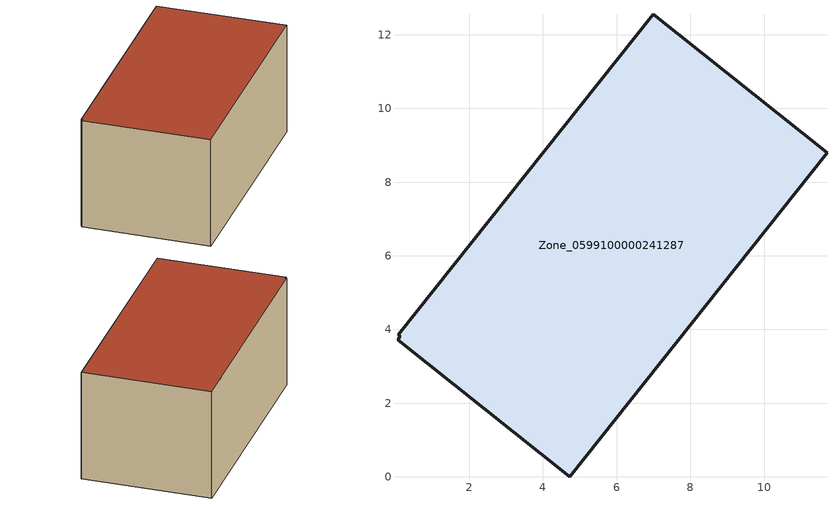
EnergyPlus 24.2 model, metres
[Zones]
Zone_0599100000241287
 floor ground (C_G): 0.05,3.73 0.12,3.81 0.07,3.85 6.99,12.56 11.71,8.79 4.72,0 z0.38
 wall outside (C_F): 11.71,8.79 6.99,12.56 0.07,3.85 0.12,3.81 0.05,3.73 4.72,0 11.71,8.79 z0.38:5.7
 roof outside (C_R): 0.12,3.81 0.05,3.73 4.72,0 11.71,8.79 6.99,12.56 0.07,3.85 z5.7
[BUILDING]
Pand.0599100000241287: North Axis=0; Terrain=City; Loads Convergence Tolerance Value=0.04; Temperature Convergence Tolerance Value=0.4; Solar Distribution=FullExterior; Maximum Number of Warmup Days=25; Minimum Number of Warmup Days=1
[Site:Location]
Rotterdam.The.Hague.AP_ZH_NLD Design_Conditions: Latitude=51.96; Longitude=4.45; Time Zone=1; Elevation=-4.5
[SITE:GROUNDTEMPERATURE:BUILDINGSURFACE]
18, 18, 18, 18, 18, 18, 18, 18, 18, 18, 18, 18
[MATERIAL] Thermal Absorptance=0.9; Solar Absorptance=0.7; Visible Absorptance=0.7
Name | Roughness | Thickness | Conductivity | Density | Specific Heat
G.TI.1992-2005 | MediumSmooth | 0.15 | 0.06 | 540 | 1210
F.TI.1992-2005 | Rough | 0.3 | 0.12 | 1920 | 840
R.TI.1992-2005 | MediumRough | 0.2 | 0.08 | 1500 | 1000
[CONSTRUCTION]
C_G: G.TI.1992-2005
C_F: F.TI.1992-2005
C_R: R.TI.1992-2005
[ZONE]
Zone_0599100000241287: Type=1; Multiplier=1; Ceiling Height=Autocalculate; Volume=Autocalculate; Floor Area=autocalculate; Part of Total Floor Area=Yes
[ZONEINFILTRATION:DESIGNFLOWRATE]
Infil_Zone_0599100000241287: Zone or ZoneList or Space or SpaceList=Zone_0599100000241287; Schedule=AlwaysOn; Design Flow Rate Calculation Method=Flow/Area; Flow Rate per Floor Area=0.0015; Constant Term Coefficient=1; Temperature Term Coefficient=0; Velocity Term Coefficient=0; Velocity Squared Term Coefficient=0
[HVACTEMPLATE:ZONE:IDEALLOADSAIRSYSTEM]
Zone_0599100000241287: Maximum Heating Supply Air Temperature=50; Minimum Cooling Supply Air Temperature=13; Maximum Heating Supply Air Humidity Ratio=0.0156; Minimum Cooling Supply Air Humidity Ratio=0.0077; Heating Limit=NoLimit; Cooling Limit=NoLimit; Dehumidification Control Type=ConstantSensibleHeatRatio; Cooling Sensible Heat Ratio=0.7; Dehumidification Setpoint=60; Humidification Control Type=None; Humidification Setpoint=30; Outdoor Air Method=None; Outdoor Air Flow Rate per Person=0.00944; Outdoor Air Flow Rate per Zone Floor Area=0; Outdoor Air Flow Rate per Zone=0; Demand Controlled Ventilation Type=None; Outdoor Air Economizer Type=NoEconomizer; Heat Recovery Type=None; Sensible Heat Recovery Effectiveness=0.7; Latent Heat Recovery Effectiveness=0.65
[ZONECONTROL:THERMOSTAT]
ThermostatControl_Zone_0599100000241287: Zone or ZoneList=Zone_0599100000241287; Control Type Schedule=DualSetpointControlType; Control 1=Thermostat_Zone_0599100000241287; Temperature Difference Between Cutout And Setpoint=0
[THERMOSTATSETPOINT:DUALSETPOINT]
Thermostat_Zone_0599100000241287: Heating Setpoint Temperature Schedule=HeatingSetpoint_Zone_0599100000241287; Cooling Setpoint Temperature Schedule=CoolingSetpoint_Zone_0599100000241287
[SCHEDULE:COMPACT]
HeatingSetpoint_Zone_0599100000241287: Through: 12/31, For: AllDays, Until: 24:00, 21
CoolingSetpoint_Zone_0599100000241287: Through: 12/31, For: AllDays, Until: 24:00, 24
DualSetpointControlType: Through: 12/31, For: AllDays, Until: 24:00, 4
AlwaysOn: Through: 12/31, For: AllDays, Until: 24:00, 1
